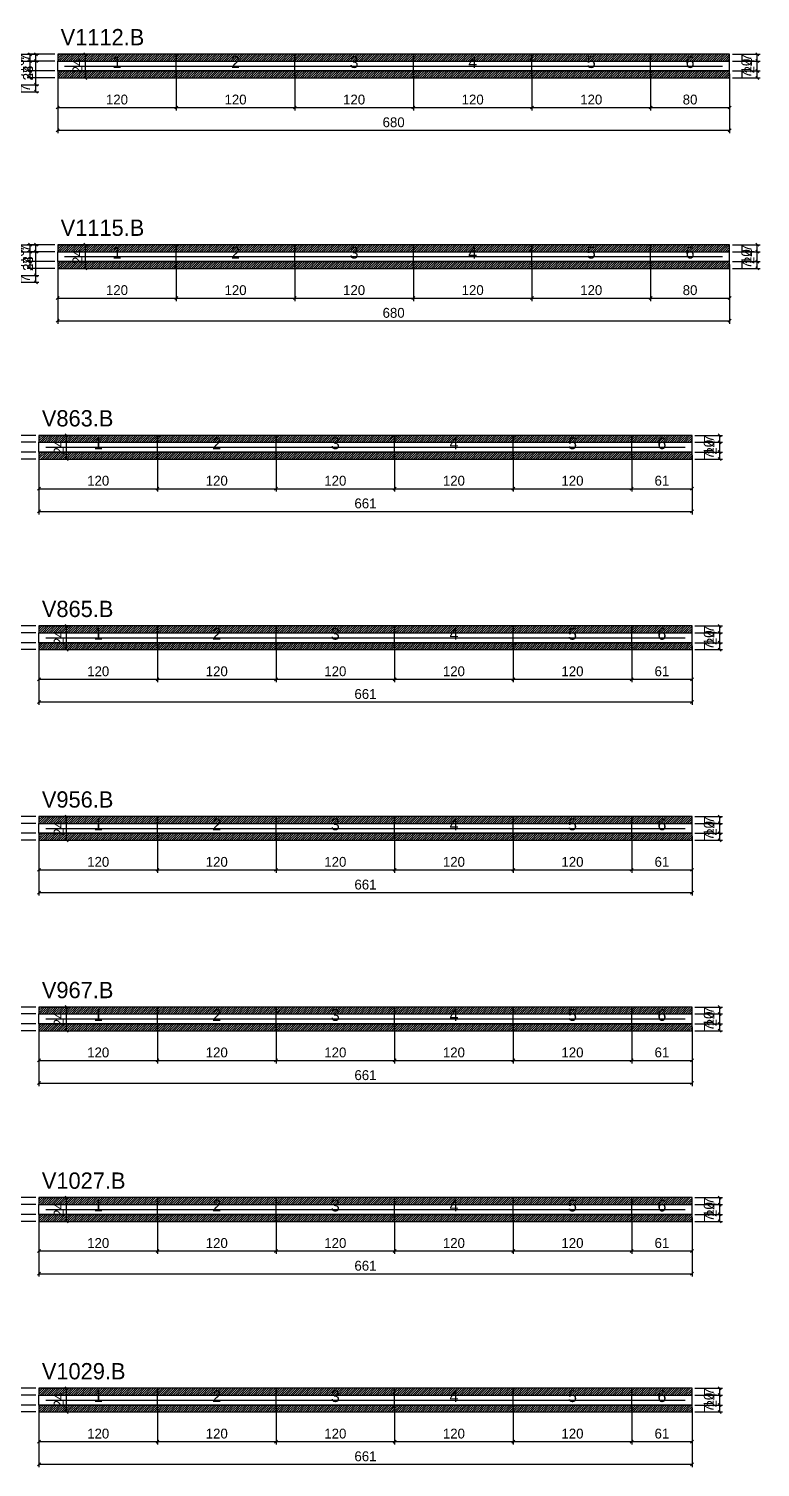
# Model space of a CAD drawing. Extents: x -10500 to 3070, y -11667 to 1250.
# Drawn here: x 909 to 1649, y -5091 to -3634 of the extents above; entities that cross this region are included whole.
import ezdxf
from ezdxf.enums import TextEntityAlignment as Align

# ---------------------------------------------------------------- set-up
doc = ezdxf.new("R2010")
doc.units = 0
for name, color, linetype in [('5', 5, 'Continuous'), ('COTA', 241, 'Continuous'), ('NOMENCLATURA', 7, 'Continuous'), ('Painéis', 200, 'Continuous'), ('SARR_2.2x7', 40, 'Continuous'), ('SCO-___-LAJ', 224, 'Continuous')]:
    doc.layers.add(name, color=color, linetype=linetype)
doc.dimstyles.new('PAINEL', dxfattribs={"dimtxt": 10, "dimasz": 3, "dimexe": 3, "dimexo": 3, "dimgap": 3, "dimtad": 1, "dimblk": 'OBLIQUE', "dimblk1": 'OBLIQUE', "dimcen": 2.5, "dimclrd": 4, "dimclre": 4, "dimclrt": 240, "dimazin": 3, "dimtfac": 1, "dimtmove": 0, "dimatfit": 3})

# ---------------------------------------------------------------- blocks, each defined once
blk = doc.blocks.new('_OBLIQUE')
at = {"color": 0, "linetype": 'BYBLOCK'}
blk.add_line((-0.5, -0.5), (0.5, 0.5), dxfattribs=at)

msp = doc.modelspace()

# ---------------------------------------------------------------- hatches: boundary and pattern name
at = {"layer": 'COTA'}
h = msp.add_hatch(dxfattribs=at)
h.set_pattern_fill('ANSI31', scale=0.5)
h.paths.add_polyline_path([(938, -3667), (1058, -3667), (1058, -3660), (938, -3660)])
h = msp.add_hatch(dxfattribs=at)
h.set_pattern_fill('ANSI31', scale=0.5)
h.paths.add_polyline_path([(1058, -3667), (1178, -3667), (1178, -3660), (1058, -3660)])
h = msp.add_hatch(dxfattribs=at)
h.set_pattern_fill('ANSI31', scale=0.5)
h.paths.add_polyline_path([(1178, -3667), (1298, -3667), (1298, -3660), (1178, -3660)])
h = msp.add_hatch(dxfattribs=at)
h.set_pattern_fill('ANSI31', scale=0.5)
h.paths.add_polyline_path([(1298, -3667), (1418, -3667), (1418, -3660), (1298, -3660)])
h = msp.add_hatch(dxfattribs=at)
h.set_pattern_fill('ANSI31', scale=0.5)
h.paths.add_polyline_path([(1418, -3667), (1538, -3667), (1538, -3660), (1418, -3660)])
h = msp.add_hatch(dxfattribs=at)
h.set_pattern_fill('ANSI31', scale=0.5)
h.paths.add_polyline_path([(1538, -3667), (1618, -3667), (1618, -3660), (1538, -3660)])
h = msp.add_hatch(dxfattribs=at)
h.set_pattern_fill('ANSI31', scale=0.5)
h.paths.add_polyline_path([(938, -3684), (1058, -3684), (1058, -3677), (938, -3677)])
h = msp.add_hatch(dxfattribs=at)
h.set_pattern_fill('ANSI31', scale=0.5)
h.paths.add_polyline_path([(1058, -3684), (1178, -3684), (1178, -3677), (1058, -3677)])
h = msp.add_hatch(dxfattribs=at)
h.set_pattern_fill('ANSI31', scale=0.5)
h.paths.add_polyline_path([(1178, -3684), (1298, -3684), (1298, -3677), (1178, -3677)])
h = msp.add_hatch(dxfattribs=at)
h.set_pattern_fill('ANSI31', scale=0.5)
h.paths.add_polyline_path([(1298, -3684), (1418, -3684), (1418, -3677), (1298, -3677)])
h = msp.add_hatch(dxfattribs=at)
h.set_pattern_fill('ANSI31', scale=0.5)
h.paths.add_polyline_path([(1418, -3684), (1538, -3684), (1538, -3677), (1418, -3677)])
h = msp.add_hatch(dxfattribs=at)
h.set_pattern_fill('ANSI31', scale=0.5)
h.paths.add_polyline_path([(1538, -3684), (1618, -3684), (1618, -3677), (1538, -3677)])
h = msp.add_hatch(dxfattribs=at)
h.set_pattern_fill('ANSI31', scale=0.5)
h.paths.add_polyline_path([(938, -3860), (1058, -3860), (1058, -3853), (938, -3853)])
h = msp.add_hatch(dxfattribs=at)
h.set_pattern_fill('ANSI31', scale=0.5)
h.paths.add_polyline_path([(1058, -3860), (1178, -3860), (1178, -3853), (1058, -3853)])
h = msp.add_hatch(dxfattribs=at)
h.set_pattern_fill('ANSI31', scale=0.5)
h.paths.add_polyline_path([(1178, -3860), (1298, -3860), (1298, -3853), (1178, -3853)])
h = msp.add_hatch(dxfattribs=at)
h.set_pattern_fill('ANSI31', scale=0.5)
h.paths.add_polyline_path([(1298, -3860), (1418, -3860), (1418, -3853), (1298, -3853)])
h = msp.add_hatch(dxfattribs=at)
h.set_pattern_fill('ANSI31', scale=0.5)
h.paths.add_polyline_path([(1418, -3860), (1538, -3860), (1538, -3853), (1418, -3853)])
h = msp.add_hatch(dxfattribs=at)
h.set_pattern_fill('ANSI31', scale=0.5)
h.paths.add_polyline_path([(1538, -3860), (1618, -3860), (1618, -3853), (1538, -3853)])
h = msp.add_hatch(dxfattribs=at)
h.set_pattern_fill('ANSI31', scale=0.5)
h.paths.add_polyline_path([(938, -3877), (1058, -3877), (1058, -3870), (938, -3870)])
h = msp.add_hatch(dxfattribs=at)
h.set_pattern_fill('ANSI31', scale=0.5)
h.paths.add_polyline_path([(1058, -3877), (1178, -3877), (1178, -3870), (1058, -3870)])
h = msp.add_hatch(dxfattribs=at)
h.set_pattern_fill('ANSI31', scale=0.5)
h.paths.add_polyline_path([(1178, -3877), (1298, -3877), (1298, -3870), (1178, -3870)])
h = msp.add_hatch(dxfattribs=at)
h.set_pattern_fill('ANSI31', scale=0.5)
h.paths.add_polyline_path([(1298, -3877), (1418, -3877), (1418, -3870), (1298, -3870)])
h = msp.add_hatch(dxfattribs=at)
h.set_pattern_fill('ANSI31', scale=0.5)
h.paths.add_polyline_path([(1418, -3877), (1538, -3877), (1538, -3870), (1418, -3870)])
h = msp.add_hatch(dxfattribs=at)
h.set_pattern_fill('ANSI31', scale=0.5)
h.paths.add_polyline_path([(1538, -3877), (1618, -3877), (1618, -3870), (1538, -3870)])
h = msp.add_hatch(dxfattribs=at)
h.set_pattern_fill('ANSI31', scale=0.5)
h.paths.add_polyline_path([(919, -4053), (1039, -4053), (1039, -4046), (919, -4046)])
h = msp.add_hatch(dxfattribs=at)
h.set_pattern_fill('ANSI31', scale=0.5)
h.paths.add_polyline_path([(1039, -4053), (1159, -4053), (1159, -4046), (1039, -4046)])
h = msp.add_hatch(dxfattribs=at)
h.set_pattern_fill('ANSI31', scale=0.5)
h.paths.add_polyline_path([(1159, -4053), (1279, -4053), (1279, -4046), (1159, -4046)])
h = msp.add_hatch(dxfattribs=at)
h.set_pattern_fill('ANSI31', scale=0.5)
h.paths.add_polyline_path([(1279, -4053), (1399, -4053), (1399, -4046), (1279, -4046)])
h = msp.add_hatch(dxfattribs=at)
h.set_pattern_fill('ANSI31', scale=0.5)
h.paths.add_polyline_path([(1399, -4053), (1519, -4053), (1519, -4046), (1399, -4046)])
h = msp.add_hatch(dxfattribs=at)
h.set_pattern_fill('ANSI31', scale=0.5)
h.paths.add_polyline_path([(1519, -4053), (1580, -4053), (1580, -4046), (1519, -4046)])
h = msp.add_hatch(dxfattribs=at)
h.set_pattern_fill('ANSI31', scale=0.5)
h.paths.add_polyline_path([(919, -4070), (1039, -4070), (1039, -4063), (919, -4063)])
h = msp.add_hatch(dxfattribs=at)
h.set_pattern_fill('ANSI31', scale=0.5)
h.paths.add_polyline_path([(1039, -4070), (1159, -4070), (1159, -4063), (1039, -4063)])
h = msp.add_hatch(dxfattribs=at)
h.set_pattern_fill('ANSI31', scale=0.5)
h.paths.add_polyline_path([(1159, -4070), (1279, -4070), (1279, -4063), (1159, -4063)])
h = msp.add_hatch(dxfattribs=at)
h.set_pattern_fill('ANSI31', scale=0.5)
h.paths.add_polyline_path([(1279, -4070), (1399, -4070), (1399, -4063), (1279, -4063)])
h = msp.add_hatch(dxfattribs=at)
h.set_pattern_fill('ANSI31', scale=0.5)
h.paths.add_polyline_path([(1399, -4070), (1519, -4070), (1519, -4063), (1399, -4063)])
h = msp.add_hatch(dxfattribs=at)
h.set_pattern_fill('ANSI31', scale=0.5)
h.paths.add_polyline_path([(1519, -4070), (1580, -4070), (1580, -4063), (1519, -4063)])
h = msp.add_hatch(dxfattribs=at)
h.set_pattern_fill('ANSI31', scale=0.5)
h.paths.add_polyline_path([(919, -4246), (1039, -4246), (1039, -4239), (919, -4239)])
h = msp.add_hatch(dxfattribs=at)
h.set_pattern_fill('ANSI31', scale=0.5)
h.paths.add_polyline_path([(1039, -4246), (1159, -4246), (1159, -4239), (1039, -4239)])
h = msp.add_hatch(dxfattribs=at)
h.set_pattern_fill('ANSI31', scale=0.5)
h.paths.add_polyline_path([(1159, -4246), (1279, -4246), (1279, -4239), (1159, -4239)])
h = msp.add_hatch(dxfattribs=at)
h.set_pattern_fill('ANSI31', scale=0.5)
h.paths.add_polyline_path([(1279, -4246), (1399, -4246), (1399, -4239), (1279, -4239)])
h = msp.add_hatch(dxfattribs=at)
h.set_pattern_fill('ANSI31', scale=0.5)
h.paths.add_polyline_path([(1399, -4246), (1519, -4246), (1519, -4239), (1399, -4239)])
h = msp.add_hatch(dxfattribs=at)
h.set_pattern_fill('ANSI31', scale=0.5)
h.paths.add_polyline_path([(1519, -4246), (1580, -4246), (1580, -4239), (1519, -4239)])
h = msp.add_hatch(dxfattribs=at)
h.set_pattern_fill('ANSI31', scale=0.5)
h.paths.add_polyline_path([(919, -4263), (1039, -4263), (1039, -4256), (919, -4256)])
h = msp.add_hatch(dxfattribs=at)
h.set_pattern_fill('ANSI31', scale=0.5)
h.paths.add_polyline_path([(1039, -4263), (1159, -4263), (1159, -4256), (1039, -4256)])
h = msp.add_hatch(dxfattribs=at)
h.set_pattern_fill('ANSI31', scale=0.5)
h.paths.add_polyline_path([(1159, -4263), (1279, -4263), (1279, -4256), (1159, -4256)])
h = msp.add_hatch(dxfattribs=at)
h.set_pattern_fill('ANSI31', scale=0.5)
h.paths.add_polyline_path([(1279, -4263), (1399, -4263), (1399, -4256), (1279, -4256)])
h = msp.add_hatch(dxfattribs=at)
h.set_pattern_fill('ANSI31', scale=0.5)
h.paths.add_polyline_path([(1399, -4263), (1519, -4263), (1519, -4256), (1399, -4256)])
h = msp.add_hatch(dxfattribs=at)
h.set_pattern_fill('ANSI31', scale=0.5)
h.paths.add_polyline_path([(1519, -4263), (1580, -4263), (1580, -4256), (1519, -4256)])
h = msp.add_hatch(dxfattribs=at)
h.set_pattern_fill('ANSI31', scale=0.5)
h.paths.add_polyline_path([(919, -4439), (1039, -4439), (1039, -4432), (919, -4432)])
h = msp.add_hatch(dxfattribs=at)
h.set_pattern_fill('ANSI31', scale=0.5)
h.paths.add_polyline_path([(1039, -4439), (1159, -4439), (1159, -4432), (1039, -4432)])
h = msp.add_hatch(dxfattribs=at)
h.set_pattern_fill('ANSI31', scale=0.5)
h.paths.add_polyline_path([(1159, -4439), (1279, -4439), (1279, -4432), (1159, -4432)])
h = msp.add_hatch(dxfattribs=at)
h.set_pattern_fill('ANSI31', scale=0.5)
h.paths.add_polyline_path([(1279, -4439), (1399, -4439), (1399, -4432), (1279, -4432)])
h = msp.add_hatch(dxfattribs=at)
h.set_pattern_fill('ANSI31', scale=0.5)
h.paths.add_polyline_path([(1399, -4439), (1519, -4439), (1519, -4432), (1399, -4432)])
h = msp.add_hatch(dxfattribs=at)
h.set_pattern_fill('ANSI31', scale=0.5)
h.paths.add_polyline_path([(1519, -4439), (1580, -4439), (1580, -4432), (1519, -4432)])
h = msp.add_hatch(dxfattribs=at)
h.set_pattern_fill('ANSI31', scale=0.5)
h.paths.add_polyline_path([(919, -4456), (1039, -4456), (1039, -4449), (919, -4449)])
h = msp.add_hatch(dxfattribs=at)
h.set_pattern_fill('ANSI31', scale=0.5)
h.paths.add_polyline_path([(1039, -4456), (1159, -4456), (1159, -4449), (1039, -4449)])
h = msp.add_hatch(dxfattribs=at)
h.set_pattern_fill('ANSI31', scale=0.5)
h.paths.add_polyline_path([(1159, -4456), (1279, -4456), (1279, -4449), (1159, -4449)])
h = msp.add_hatch(dxfattribs=at)
h.set_pattern_fill('ANSI31', scale=0.5)
h.paths.add_polyline_path([(1279, -4456), (1399, -4456), (1399, -4449), (1279, -4449)])
h = msp.add_hatch(dxfattribs=at)
h.set_pattern_fill('ANSI31', scale=0.5)
h.paths.add_polyline_path([(1399, -4456), (1519, -4456), (1519, -4449), (1399, -4449)])
h = msp.add_hatch(dxfattribs=at)
h.set_pattern_fill('ANSI31', scale=0.5)
h.paths.add_polyline_path([(1519, -4456), (1580, -4456), (1580, -4449), (1519, -4449)])
h = msp.add_hatch(dxfattribs=at)
h.set_pattern_fill('ANSI31', scale=0.5)
h.paths.add_polyline_path([(919, -4632), (1039, -4632), (1039, -4625), (919, -4625)])
h = msp.add_hatch(dxfattribs=at)
h.set_pattern_fill('ANSI31', scale=0.5)
h.paths.add_polyline_path([(1039, -4632), (1159, -4632), (1159, -4625), (1039, -4625)])
h = msp.add_hatch(dxfattribs=at)
h.set_pattern_fill('ANSI31', scale=0.5)
h.paths.add_polyline_path([(1159, -4632), (1279, -4632), (1279, -4625), (1159, -4625)])
h = msp.add_hatch(dxfattribs=at)
h.set_pattern_fill('ANSI31', scale=0.5)
h.paths.add_polyline_path([(1279, -4632), (1399, -4632), (1399, -4625), (1279, -4625)])
h = msp.add_hatch(dxfattribs=at)
h.set_pattern_fill('ANSI31', scale=0.5)
h.paths.add_polyline_path([(1399, -4632), (1519, -4632), (1519, -4625), (1399, -4625)])
h = msp.add_hatch(dxfattribs=at)
h.set_pattern_fill('ANSI31', scale=0.5)
h.paths.add_polyline_path([(1519, -4632), (1580, -4632), (1580, -4625), (1519, -4625)])
h = msp.add_hatch(dxfattribs=at)
h.set_pattern_fill('ANSI31', scale=0.5)
h.paths.add_polyline_path([(919, -4649), (1039, -4649), (1039, -4642), (919, -4642)])
h = msp.add_hatch(dxfattribs=at)
h.set_pattern_fill('ANSI31', scale=0.5)
h.paths.add_polyline_path([(1039, -4649), (1159, -4649), (1159, -4642), (1039, -4642)])
h = msp.add_hatch(dxfattribs=at)
h.set_pattern_fill('ANSI31', scale=0.5)
h.paths.add_polyline_path([(1159, -4649), (1279, -4649), (1279, -4642), (1159, -4642)])
h = msp.add_hatch(dxfattribs=at)
h.set_pattern_fill('ANSI31', scale=0.5)
h.paths.add_polyline_path([(1279, -4649), (1399, -4649), (1399, -4642), (1279, -4642)])
h = msp.add_hatch(dxfattribs=at)
h.set_pattern_fill('ANSI31', scale=0.5)
h.paths.add_polyline_path([(1399, -4649), (1519, -4649), (1519, -4642), (1399, -4642)])
h = msp.add_hatch(dxfattribs=at)
h.set_pattern_fill('ANSI31', scale=0.5)
h.paths.add_polyline_path([(1519, -4649), (1580, -4649), (1580, -4642), (1519, -4642)])
h = msp.add_hatch(dxfattribs=at)
h.set_pattern_fill('ANSI31', scale=0.5)
h.paths.add_polyline_path([(919, -4825), (1039, -4825), (1039, -4818), (919, -4818)])
h = msp.add_hatch(dxfattribs=at)
h.set_pattern_fill('ANSI31', scale=0.5)
h.paths.add_polyline_path([(1039, -4825), (1159, -4825), (1159, -4818), (1039, -4818)])
h = msp.add_hatch(dxfattribs=at)
h.set_pattern_fill('ANSI31', scale=0.5)
h.paths.add_polyline_path([(1159, -4825), (1279, -4825), (1279, -4818), (1159, -4818)])
h = msp.add_hatch(dxfattribs=at)
h.set_pattern_fill('ANSI31', scale=0.5)
h.paths.add_polyline_path([(1279, -4825), (1399, -4825), (1399, -4818), (1279, -4818)])
h = msp.add_hatch(dxfattribs=at)
h.set_pattern_fill('ANSI31', scale=0.5)
h.paths.add_polyline_path([(1399, -4825), (1519, -4825), (1519, -4818), (1399, -4818)])
h = msp.add_hatch(dxfattribs=at)
h.set_pattern_fill('ANSI31', scale=0.5)
h.paths.add_polyline_path([(1519, -4825), (1580, -4825), (1580, -4818), (1519, -4818)])
h = msp.add_hatch(dxfattribs=at)
h.set_pattern_fill('ANSI31', scale=0.5)
h.paths.add_polyline_path([(919, -4842), (1039, -4842), (1039, -4835), (919, -4835)])
h = msp.add_hatch(dxfattribs=at)
h.set_pattern_fill('ANSI31', scale=0.5)
h.paths.add_polyline_path([(1039, -4842), (1159, -4842), (1159, -4835), (1039, -4835)])
h = msp.add_hatch(dxfattribs=at)
h.set_pattern_fill('ANSI31', scale=0.5)
h.paths.add_polyline_path([(1159, -4842), (1279, -4842), (1279, -4835), (1159, -4835)])
h = msp.add_hatch(dxfattribs=at)
h.set_pattern_fill('ANSI31', scale=0.5)
h.paths.add_polyline_path([(1279, -4842), (1399, -4842), (1399, -4835), (1279, -4835)])
h = msp.add_hatch(dxfattribs=at)
h.set_pattern_fill('ANSI31', scale=0.5)
h.paths.add_polyline_path([(1399, -4842), (1519, -4842), (1519, -4835), (1399, -4835)])
h = msp.add_hatch(dxfattribs=at)
h.set_pattern_fill('ANSI31', scale=0.5)
h.paths.add_polyline_path([(1519, -4842), (1580, -4842), (1580, -4835), (1519, -4835)])
h = msp.add_hatch(dxfattribs=at)
h.set_pattern_fill('ANSI31', scale=0.5)
h.paths.add_polyline_path([(919, -5018), (1039, -5018), (1039, -5011), (919, -5011)])
h = msp.add_hatch(dxfattribs=at)
h.set_pattern_fill('ANSI31', scale=0.5)
h.paths.add_polyline_path([(1039, -5018), (1159, -5018), (1159, -5011), (1039, -5011)])
h = msp.add_hatch(dxfattribs=at)
h.set_pattern_fill('ANSI31', scale=0.5)
h.paths.add_polyline_path([(1159, -5018), (1279, -5018), (1279, -5011), (1159, -5011)])
h = msp.add_hatch(dxfattribs=at)
h.set_pattern_fill('ANSI31', scale=0.5)
h.paths.add_polyline_path([(1279, -5018), (1399, -5018), (1399, -5011), (1279, -5011)])
h = msp.add_hatch(dxfattribs=at)
h.set_pattern_fill('ANSI31', scale=0.5)
h.paths.add_polyline_path([(1399, -5018), (1519, -5018), (1519, -5011), (1399, -5011)])
h = msp.add_hatch(dxfattribs=at)
h.set_pattern_fill('ANSI31', scale=0.5)
h.paths.add_polyline_path([(1519, -5018), (1580, -5018), (1580, -5011), (1519, -5011)])
h = msp.add_hatch(dxfattribs=at)
h.set_pattern_fill('ANSI31', scale=0.5)
h.paths.add_polyline_path([(919, -5035), (1039, -5035), (1039, -5028), (919, -5028)])
h = msp.add_hatch(dxfattribs=at)
h.set_pattern_fill('ANSI31', scale=0.5)
h.paths.add_polyline_path([(1039, -5035), (1159, -5035), (1159, -5028), (1039, -5028)])
h = msp.add_hatch(dxfattribs=at)
h.set_pattern_fill('ANSI31', scale=0.5)
h.paths.add_polyline_path([(1159, -5035), (1279, -5035), (1279, -5028), (1159, -5028)])
h = msp.add_hatch(dxfattribs=at)
h.set_pattern_fill('ANSI31', scale=0.5)
h.paths.add_polyline_path([(1279, -5035), (1399, -5035), (1399, -5028), (1279, -5028)])
h = msp.add_hatch(dxfattribs=at)
h.set_pattern_fill('ANSI31', scale=0.5)
h.paths.add_polyline_path([(1399, -5035), (1519, -5035), (1519, -5028), (1399, -5028)])
h = msp.add_hatch(dxfattribs=at)
h.set_pattern_fill('ANSI31', scale=0.5)
h.paths.add_polyline_path([(1519, -5035), (1580, -5035), (1580, -5028), (1519, -5028)])

# ---------------------------------------------------------------- linework, layer by layer
at = {"layer": 'Painéis'}
for p, q in [((938, -3667), (1058, -3667)), ((938, -3677), (938, -3667)), ((1058, -3677), (1058, -3667)), ((1058, -3677), (1058, -3667)), ((1058, -3667), (1178, -3667)), ((1058, -3677), (1058, -3667)), ((1178, -3677), (1178, -3667)), ((1178, -3677), (1178, -3667)), ((1178, -3667), (1298, -3667)), ((1178, -3677), (1178, -3667)), ((1298, -3677), (1298, -3667)), ((1298, -3677), (1298, -3667)), ((1298, -3667), (1418, -3667)), ((1298, -3677), (1298, -3667)), ((1418, -3677), (1418, -3667)), ((1418, -3677), (1418, -3667)), ((1418, -3667), (1538, -3667)), ((1418, -3677), (1418, -3667)), ((1538, -3677), (1538, -3667)), ((1538, -3677), (1538, -3667)), ((1538, -3667), (1618, -3667)), ((1538, -3677), (1538, -3667)), ((1618, -3677), (1618, -3667)), ((938, -3677), (1058, -3677)), ((1058, -3677), (1178, -3677)), ((1178, -3677), (1298, -3677)), ((1298, -3677), (1418, -3677)), ((1418, -3677), (1538, -3677)), ((1538, -3677), (1618, -3677)), ((938, -3860), (1058, -3860)), ((938, -3870), (938, -3860)), ((1058, -3870), (1058, -3860)), ((1058, -3870), (1058, -3860)), ((1058, -3860), (1178, -3860)), ((1058, -3870), (1058, -3860)), ((1178, -3870), (1178, -3860)), ((1178, -3870), (1178, -3860)), ((1178, -3860), (1298, -3860)), ((1178, -3870), (1178, -3860)), ((1298, -3870), (1298, -3860)), ((1298, -3870), (1298, -3860)), ((1298, -3860), (1418, -3860)), ((1298, -3870), (1298, -3860)), ((1418, -3870), (1418, -3860)), ((1418, -3870), (1418, -3860)), ((1418, -3860), (1538, -3860)), ((1418, -3870), (1418, -3860)), ((1538, -3870), (1538, -3860)), ((1538, -3870), (1538, -3860)), ((1538, -3860), (1618, -3860)), ((1538, -3870), (1538, -3860)), ((1618, -3870), (1618, -3860)), ((938, -3870), (1058, -3870)), ((1058, -3870), (1178, -3870)), ((1178, -3870), (1298, -3870)), ((1298, -3870), (1418, -3870)), ((1418, -3870), (1538, -3870)), ((1538, -3870), (1618, -3870)), ((919, -4053), (1039, -4053)), ((919, -4063), (919, -4053)), ((919, -4063), (1039, -4063)), ((1039, -4063), (1039, -4053)), ((1039, -4063), (1039, -4053)), ((1039, -4053), (1159, -4053)), ((1039, -4063), (1039, -4053)), ((1039, -4063), (1159, -4063)), ((1159, -4063), (1159, -4053)), ((1159, -4063), (1159, -4053)), ((1159, -4053), (1279, -4053)), ((1159, -4063), (1159, -4053)), ((1159, -4063), (1279, -4063)), ((1279, -4063), (1279, -4053)), ((1279, -4063), (1279, -4053)), ((1279, -4053), (1399, -4053)), ((1279, -4063), (1279, -4053)), ((1279, -4063), (1399, -4063)), ((1399, -4063), (1399, -4053)), ((1399, -4063), (1399, -4053)), ((1399, -4053), (1519, -4053)), ((1399, -4063), (1399, -4053)), ((1399, -4063), (1519, -4063)), ((1519, -4063), (1519, -4053)), ((1519, -4063), (1519, -4053)), ((1519, -4053), (1580, -4053)), ((1519, -4063), (1519, -4053)), ((1519, -4063), (1580, -4063)), ((1580, -4063), (1580, -4053)), ((919, -4246), (1039, -4246)), ((919, -4256), (919, -4246)), ((1039, -4256), (1039, -4246)), ((1039, -4256), (1039, -4246)), ((1039, -4246), (1159, -4246)), ((1039, -4256), (1039, -4246)), ((1159, -4256), (1159, -4246)), ((1159, -4256), (1159, -4246)), ((1159, -4246), (1279, -4246)), ((1159, -4256), (1159, -4246)), ((1279, -4256), (1279, -4246)), ((1279, -4256), (1279, -4246)), ((1279, -4246), (1399, -4246)), ((1279, -4256), (1279, -4246)), ((1399, -4256), (1399, -4246)), ((1399, -4256), (1399, -4246)), ((1399, -4246), (1519, -4246)), ((1399, -4256), (1399, -4246)), ((1519, -4256), (1519, -4246)), ((1519, -4256), (1519, -4246)), ((1519, -4246), (1580, -4246)), ((1519, -4256), (1519, -4246)), ((1580, -4256), (1580, -4246)), ((919, -4256), (1039, -4256)), ((1039, -4256), (1159, -4256)), ((1159, -4256), (1279, -4256)), ((1279, -4256), (1399, -4256)), ((1399, -4256), (1519, -4256)), ((1519, -4256), (1580, -4256)), ((919, -4439), (1039, -4439)), ((919, -4449), (919, -4439)), ((1039, -4449), (1039, -4439)), ((1039, -4449), (1039, -4439)), ((1039, -4439), (1159, -4439)), ((1039, -4449), (1039, -4439)), ((1159, -4449), (1159, -4439)), ((1159, -4449), (1159, -4439)), ((1159, -4439), (1279, -4439)), ((1159, -4449), (1159, -4439)), ((1279, -4449), (1279, -4439)), ((1279, -4449), (1279, -4439)), ((1279, -4439), (1399, -4439)), ((1279, -4449), (1279, -4439)), ((1399, -4449), (1399, -4439)), ((1399, -4449), (1399, -4439)), ((1399, -4439), (1519, -4439)), ((1399, -4449), (1399, -4439)), ((1519, -4449), (1519, -4439)), ((1519, -4449), (1519, -4439)), ((1519, -4439), (1580, -4439)), ((1519, -4449), (1519, -4439)), ((1580, -4449), (1580, -4439)), ((919, -4449), (1039, -4449)), ((1039, -4449), (1159, -4449)), ((1159, -4449), (1279, -4449)), ((1279, -4449), (1399, -4449)), ((1399, -4449), (1519, -4449)), ((1519, -4449), (1580, -4449)), ((919, -4632), (1039, -4632)), ((919, -4642), (919, -4632)), ((1039, -4642), (1039, -4632)), ((1039, -4642), (1039, -4632)), ((1039, -4632), (1159, -4632)), ((1039, -4642), (1039, -4632)), ((1159, -4642), (1159, -4632)), ((1159, -4642), (1159, -4632)), ((1159, -4632), (1279, -4632)), ((1159, -4642), (1159, -4632)), ((1279, -4642), (1279, -4632)), ((1279, -4642), (1279, -4632)), ((1279, -4632), (1399, -4632)), ((1279, -4642), (1279, -4632)), ((1399, -4642), (1399, -4632)), ((1399, -4642), (1399, -4632)), ((1399, -4632), (1519, -4632)), ((1399, -4642), (1399, -4632)), ((1519, -4642), (1519, -4632)), ((1519, -4642), (1519, -4632)), ((1519, -4632), (1580, -4632)), ((1519, -4642), (1519, -4632)), ((1580, -4642), (1580, -4632)), ((919, -4642), (1039, -4642)), ((1039, -4642), (1159, -4642)), ((1159, -4642), (1279, -4642)), ((1279, -4642), (1399, -4642)), ((1399, -4642), (1519, -4642)), ((1519, -4642), (1580, -4642)), ((919, -4825), (1039, -4825)), ((919, -4835), (919, -4825)), ((919, -4835), (1039, -4835)), ((1039, -4835), (1039, -4825)), ((1039, -4835), (1039, -4825)), ((1039, -4825), (1159, -4825)), ((1039, -4835), (1039, -4825)), ((1039, -4835), (1159, -4835)), ((1159, -4835), (1159, -4825)), ((1159, -4835), (1159, -4825)), ((1159, -4825), (1279, -4825)), ((1159, -4835), (1159, -4825)), ((1159, -4835), (1279, -4835)), ((1279, -4835), (1279, -4825)), ((1279, -4835), (1279, -4825)), ((1279, -4825), (1399, -4825)), ((1279, -4835), (1279, -4825)), ((1279, -4835), (1399, -4835)), ((1399, -4835), (1399, -4825)), ((1399, -4835), (1399, -4825)), ((1399, -4825), (1519, -4825)), ((1399, -4835), (1399, -4825)), ((1399, -4835), (1519, -4835)), ((1519, -4835), (1519, -4825)), ((1519, -4835), (1519, -4825)), ((1519, -4825), (1580, -4825)), ((1519, -4835), (1519, -4825)), ((1519, -4835), (1580, -4835)), ((1580, -4835), (1580, -4825)), ((919, -5018), (1039, -5018)), ((919, -5028), (919, -5018)), ((1039, -5028), (1039, -5018)), ((1039, -5028), (1039, -5018)), ((1039, -5018), (1159, -5018)), ((1039, -5028), (1039, -5018)), ((1159, -5028), (1159, -5018)), ((1159, -5028), (1159, -5018)), ((1159, -5018), (1279, -5018)), ((1159, -5028), (1159, -5018)), ((1279, -5028), (1279, -5018)), ((1279, -5028), (1279, -5018)), ((1279, -5018), (1399, -5018)), ((1279, -5028), (1279, -5018)), ((1399, -5028), (1399, -5018)), ((1399, -5028), (1399, -5018)), ((1399, -5018), (1519, -5018)), ((1399, -5028), (1399, -5018)), ((1519, -5028), (1519, -5018)), ((1519, -5028), (1519, -5018)), ((1519, -5018), (1580, -5018)), ((1519, -5028), (1519, -5018)), ((1580, -5028), (1580, -5018)), ((919, -5028), (1039, -5028)), ((1039, -5028), (1159, -5028)), ((1159, -5028), (1279, -5028)), ((1279, -5028), (1399, -5028)), ((1399, -5028), (1519, -5028)), ((1519, -5028), (1580, -5028))]:
    msp.add_line(p, q, dxfattribs=at)
at = {"layer": 'SARR_2.2x7'}
for points in [[(945, -3672), (1058, -3672)], [(945, -3672), (1058, -3672)], [(1058, -3672), (1178, -3672)], [(1058, -3672), (1178, -3672)], [(1178, -3672), (1298, -3672)], [(1178, -3672), (1298, -3672)], [(1298, -3672), (1418, -3672)], [(1298, -3672), (1418, -3672)], [(1418, -3672), (1538, -3672)], [(1418, -3672), (1538, -3672)], [(1538, -3672), (1611, -3672)], [(1538, -3672), (1611, -3672)], [(945, -3865), (1058, -3865)], [(945, -3865), (1058, -3865)], [(1058, -3865), (1178, -3865)], [(1058, -3865), (1178, -3865)], [(1178, -3865), (1298, -3865)], [(1178, -3865), (1298, -3865)], [(1298, -3865), (1418, -3865)], [(1298, -3865), (1418, -3865)], [(1418, -3865), (1538, -3865)], [(1418, -3865), (1538, -3865)], [(1538, -3865), (1611, -3865)], [(1538, -3865), (1611, -3865)], [(926, -4058), (1039, -4058)], [(926, -4058), (1039, -4058)], [(1039, -4058), (1159, -4058)], [(1039, -4058), (1159, -4058)], [(1159, -4058), (1279, -4058)], [(1159, -4058), (1279, -4058)], [(1279, -4058), (1399, -4058)], [(1279, -4058), (1399, -4058)], [(1399, -4058), (1519, -4058)], [(1399, -4058), (1519, -4058)], [(1519, -4058), (1573, -4058)], [(1519, -4058), (1573, -4058)], [(926, -4251), (1039, -4251)], [(926, -4251), (1039, -4251)], [(1039, -4251), (1159, -4251)], [(1039, -4251), (1159, -4251)], [(1159, -4251), (1279, -4251)], [(1159, -4251), (1279, -4251)], [(1279, -4251), (1399, -4251)], [(1279, -4251), (1399, -4251)], [(1399, -4251), (1519, -4251)], [(1399, -4251), (1519, -4251)], [(1519, -4251), (1573, -4251)], [(1519, -4251), (1573, -4251)], [(926, -4444), (1039, -4444)], [(926, -4444), (1039, -4444)], [(1039, -4444), (1159, -4444)], [(1039, -4444), (1159, -4444)], [(1159, -4444), (1279, -4444)], [(1159, -4444), (1279, -4444)], [(1279, -4444), (1399, -4444)], [(1279, -4444), (1399, -4444)], [(1399, -4444), (1519, -4444)], [(1399, -4444), (1519, -4444)], [(1519, -4444), (1573, -4444)], [(1519, -4444), (1573, -4444)], [(926, -4637), (1039, -4637)], [(926, -4637), (1039, -4637)], [(1039, -4637), (1159, -4637)], [(1039, -4637), (1159, -4637)], [(1159, -4637), (1279, -4637)], [(1159, -4637), (1279, -4637)], [(1279, -4637), (1399, -4637)], [(1279, -4637), (1399, -4637)], [(1399, -4637), (1519, -4637)], [(1399, -4637), (1519, -4637)], [(1519, -4637), (1573, -4637)], [(1519, -4637), (1573, -4637)], [(926, -4830), (1039, -4830)], [(926, -4830), (1039, -4830)], [(1039, -4830), (1159, -4830)], [(1039, -4830), (1159, -4830)], [(1159, -4830), (1279, -4830)], [(1159, -4830), (1279, -4830)], [(1279, -4830), (1399, -4830)], [(1279, -4830), (1399, -4830)], [(1399, -4830), (1519, -4830)], [(1399, -4830), (1519, -4830)], [(1519, -4830), (1573, -4830)], [(1519, -4830), (1573, -4830)], [(926, -5023), (1039, -5023)], [(926, -5023), (1039, -5023)], [(1039, -5023), (1159, -5023)], [(1039, -5023), (1159, -5023)], [(1159, -5023), (1279, -5023)], [(1159, -5023), (1279, -5023)], [(1279, -5023), (1399, -5023)], [(1279, -5023), (1399, -5023)], [(1399, -5023), (1519, -5023)], [(1399, -5023), (1519, -5023)], [(1519, -5023), (1573, -5023)], [(1519, -5023), (1573, -5023)]]:
    msp.add_lwpolyline(points, dxfattribs=at)
at = {"layer": 'SCO-___-LAJ'}
for points in [[(938, -3667), (1058, -3667), (1058, -3660), (938, -3660)], [(1058, -3667), (1178, -3667), (1178, -3660), (1058, -3660)], [(1178, -3667), (1298, -3667), (1298, -3660), (1178, -3660)], [(1298, -3667), (1418, -3667), (1418, -3660), (1298, -3660)], [(1418, -3667), (1538, -3667), (1538, -3660), (1418, -3660)], [(1538, -3667), (1618, -3667), (1618, -3660), (1538, -3660)], [(938, -3684), (1058, -3684), (1058, -3677), (938, -3677)], [(1058, -3684), (1178, -3684), (1178, -3677), (1058, -3677)], [(1178, -3684), (1298, -3684), (1298, -3677), (1178, -3677)], [(1298, -3684), (1418, -3684), (1418, -3677), (1298, -3677)], [(1418, -3684), (1538, -3684), (1538, -3677), (1418, -3677)], [(1538, -3684), (1618, -3684), (1618, -3677), (1538, -3677)], [(938, -3860), (1058, -3860), (1058, -3853), (938, -3853)], [(1058, -3860), (1178, -3860), (1178, -3853), (1058, -3853)], [(1178, -3860), (1298, -3860), (1298, -3853), (1178, -3853)], [(1298, -3860), (1418, -3860), (1418, -3853), (1298, -3853)], [(1418, -3860), (1538, -3860), (1538, -3853), (1418, -3853)], [(1538, -3860), (1618, -3860), (1618, -3853), (1538, -3853)], [(938, -3877), (1058, -3877), (1058, -3870), (938, -3870)], [(1058, -3877), (1178, -3877), (1178, -3870), (1058, -3870)], [(1178, -3877), (1298, -3877), (1298, -3870), (1178, -3870)], [(1298, -3877), (1418, -3877), (1418, -3870), (1298, -3870)], [(1418, -3877), (1538, -3877), (1538, -3870), (1418, -3870)], [(1538, -3877), (1618, -3877), (1618, -3870), (1538, -3870)], [(919, -4053), (1039, -4053), (1039, -4046), (919, -4046)], [(1039, -4053), (1159, -4053), (1159, -4046), (1039, -4046)], [(1159, -4053), (1279, -4053), (1279, -4046), (1159, -4046)], [(1279, -4053), (1399, -4053), (1399, -4046), (1279, -4046)], [(1399, -4053), (1519, -4053), (1519, -4046), (1399, -4046)], [(1519, -4053), (1580, -4053), (1580, -4046), (1519, -4046)], [(919, -4070), (1039, -4070), (1039, -4063), (919, -4063)], [(1039, -4070), (1159, -4070), (1159, -4063), (1039, -4063)], [(1159, -4070), (1279, -4070), (1279, -4063), (1159, -4063)], [(1279, -4070), (1399, -4070), (1399, -4063), (1279, -4063)], [(1399, -4070), (1519, -4070), (1519, -4063), (1399, -4063)], [(1519, -4070), (1580, -4070), (1580, -4063), (1519, -4063)], [(919, -4246), (1039, -4246), (1039, -4239), (919, -4239)], [(1039, -4246), (1159, -4246), (1159, -4239), (1039, -4239)], [(1159, -4246), (1279, -4246), (1279, -4239), (1159, -4239)], [(1279, -4246), (1399, -4246), (1399, -4239), (1279, -4239)], [(1399, -4246), (1519, -4246), (1519, -4239), (1399, -4239)], [(1519, -4246), (1580, -4246), (1580, -4239), (1519, -4239)], [(919, -4263), (1039, -4263), (1039, -4256), (919, -4256)], [(1039, -4263), (1159, -4263), (1159, -4256), (1039, -4256)], [(1159, -4263), (1279, -4263), (1279, -4256), (1159, -4256)], [(1279, -4263), (1399, -4263), (1399, -4256), (1279, -4256)], [(1399, -4263), (1519, -4263), (1519, -4256), (1399, -4256)], [(1519, -4263), (1580, -4263), (1580, -4256), (1519, -4256)], [(919, -4439), (1039, -4439), (1039, -4432), (919, -4432)], [(1039, -4439), (1159, -4439), (1159, -4432), (1039, -4432)], [(1159, -4439), (1279, -4439), (1279, -4432), (1159, -4432)], [(1279, -4439), (1399, -4439), (1399, -4432), (1279, -4432)], [(1399, -4439), (1519, -4439), (1519, -4432), (1399, -4432)], [(1519, -4439), (1580, -4439), (1580, -4432), (1519, -4432)], [(919, -4456), (1039, -4456), (1039, -4449), (919, -4449)], [(1039, -4456), (1159, -4456), (1159, -4449), (1039, -4449)], [(1159, -4456), (1279, -4456), (1279, -4449), (1159, -4449)], [(1279, -4456), (1399, -4456), (1399, -4449), (1279, -4449)], [(1399, -4456), (1519, -4456), (1519, -4449), (1399, -4449)], [(1519, -4456), (1580, -4456), (1580, -4449), (1519, -4449)], [(919, -4632), (1039, -4632), (1039, -4625), (919, -4625)], [(1039, -4632), (1159, -4632), (1159, -4625), (1039, -4625)], [(1159, -4632), (1279, -4632), (1279, -4625), (1159, -4625)], [(1279, -4632), (1399, -4632), (1399, -4625), (1279, -4625)], [(1399, -4632), (1519, -4632), (1519, -4625), (1399, -4625)], [(1519, -4632), (1580, -4632), (1580, -4625), (1519, -4625)], [(919, -4649), (1039, -4649), (1039, -4642), (919, -4642)], [(1039, -4649), (1159, -4649), (1159, -4642), (1039, -4642)], [(1159, -4649), (1279, -4649), (1279, -4642), (1159, -4642)], [(1279, -4649), (1399, -4649), (1399, -4642), (1279, -4642)], [(1399, -4649), (1519, -4649), (1519, -4642), (1399, -4642)], [(1519, -4649), (1580, -4649), (1580, -4642), (1519, -4642)], [(919, -4825), (1039, -4825), (1039, -4818), (919, -4818)], [(1039, -4825), (1159, -4825), (1159, -4818), (1039, -4818)], [(1159, -4825), (1279, -4825), (1279, -4818), (1159, -4818)], [(1279, -4825), (1399, -4825), (1399, -4818), (1279, -4818)], [(1399, -4825), (1519, -4825), (1519, -4818), (1399, -4818)], [(1519, -4825), (1580, -4825), (1580, -4818), (1519, -4818)], [(919, -4842), (1039, -4842), (1039, -4835), (919, -4835)], [(1039, -4842), (1159, -4842), (1159, -4835), (1039, -4835)], [(1159, -4842), (1279, -4842), (1279, -4835), (1159, -4835)], [(1279, -4842), (1399, -4842), (1399, -4835), (1279, -4835)], [(1399, -4842), (1519, -4842), (1519, -4835), (1399, -4835)], [(1519, -4842), (1580, -4842), (1580, -4835), (1519, -4835)], [(919, -5018), (1039, -5018), (1039, -5011), (919, -5011)], [(1039, -5018), (1159, -5018), (1159, -5011), (1039, -5011)], [(1159, -5018), (1279, -5018), (1279, -5011), (1159, -5011)], [(1279, -5018), (1399, -5018), (1399, -5011), (1279, -5011)], [(1399, -5018), (1519, -5018), (1519, -5011), (1399, -5011)], [(1519, -5018), (1580, -5018), (1580, -5011), (1519, -5011)], [(919, -5035), (1039, -5035), (1039, -5028), (919, -5028)], [(1039, -5035), (1159, -5035), (1159, -5028), (1039, -5028)], [(1159, -5035), (1279, -5035), (1279, -5028), (1159, -5028)], [(1279, -5035), (1399, -5035), (1399, -5028), (1279, -5028)], [(1399, -5035), (1519, -5035), (1519, -5028), (1399, -5028)], [(1519, -5035), (1580, -5035), (1580, -5028), (1519, -5028)]]:
    msp.add_lwpolyline(points, close=True, dxfattribs=at)

# ---------------------------------------------------------------- texts
at = {"layer": '5'}
for s, p in [('1', (998, -3668)), ('2', (1118, -3668)), ('3', (1238, -3668)), ('4', (1358, -3668)), ('5', (1478, -3668)), ('6', (1578, -3668)), ('1', (998, -3861)), ('2', (1118, -3861)), ('3', (1238, -3861)), ('4', (1358, -3861)), ('5', (1478, -3861)), ('6', (1578, -3861)), ('1', (979, -4054)), ('2', (1099, -4054)), ('3', (1219, -4054)), ('4', (1339, -4054)), ('5', (1459, -4054)), ('6', (1549.5, -4054)), ('1', (979, -4247)), ('2', (1099, -4247)), ('3', (1219, -4247)), ('4', (1339, -4247)), ('5', (1459, -4247)), ('6', (1549.5, -4247)), ('1', (979, -4440)), ('2', (1099, -4440)), ('3', (1219, -4440)), ('4', (1339, -4440)), ('5', (1459, -4440)), ('6', (1549.5, -4440)), ('1', (979, -4633)), ('2', (1099, -4633)), ('3', (1219, -4633)), ('4', (1339, -4633)), ('5', (1459, -4633)), ('6', (1549.5, -4633)), ('1', (979, -4826)), ('2', (1099, -4826)), ('3', (1219, -4826)), ('4', (1339, -4826)), ('5', (1459, -4826)), ('6', (1549.5, -4826)), ('1', (979, -5019)), ('2', (1099, -5019)), ('3', (1219, -5019)), ('4', (1339, -5019)), ('5', (1459, -5019)), ('6', (1549.5, -5019))]:
    msp.add_text(s, height=12, dxfattribs=at).set_placement(p, align=Align.MIDDLE_CENTER)
at = {"layer": 'NOMENCLATURA'}
for s, p in [('V1112.B', (941, -3651)), ('V1115.B', (941, -3844)), ('V863.B', (922, -4037)), ('V865.B', (922, -4230)), ('V956.B', (922, -4423)), ('V967.B', (922, -4616)), ('V1027.B', (922, -4809)), ('V1029.B', (922, -5002))]:
    msp.add_text(s, height=16.5, dxfattribs=at).set_placement(p)

# ---------------------------------------------------------------- dimensions: what is measured, and where the dimension line sits
at = {"layer": 'COTA'}
for base, p1, p2 in [((916, -3698), (888, -3698), (888, -3660)), ((916, -3667), (888, -3667), (888, -3660)), ((916, -3691), (888, -3691), (888, -3667)), ((910, -3667), (938, -3667), (938, -3660)), ((910, -3677), (938, -3677), (938, -3667)), ((966, -3684), (938, -3684), (938, -3660)), ((1646, -3684), (1618, -3684), (1618, -3660)), ((1646, -3667), (1618, -3667), (1618, -3660)), ((1646, -3677), (1618, -3677), (1618, -3667)), ((910, -3684), (938, -3684), (938, -3677)), ((1646, -3684), (1618, -3684), (1618, -3677)), ((916, -3698), (888, -3698), (888, -3691)), ((916, -3891), (888, -3891), (888, -3853)), ((916, -3860), (888, -3860), (888, -3853)), ((916, -3884), (888, -3884), (888, -3860)), ((910, -3860), (938, -3860), (938, -3853)), ((910, -3870), (938, -3870), (938, -3860)), ((966, -3877), (938, -3877), (938, -3853)), ((1646, -3877), (1618, -3877), (1618, -3853)), ((1646, -3860), (1618, -3860), (1618, -3853)), ((1646, -3870), (1618, -3870), (1618, -3860)), ((910, -3877), (938, -3877), (938, -3870)), ((1646, -3877), (1618, -3877), (1618, -3870)), ((916, -3891), (888, -3891), (888, -3884)), ((891, -4053), (919, -4053), (919, -4046)), ((947, -4070), (919, -4070), (919, -4046)), ((1608, -4070), (1580, -4070), (1580, -4046)), ((1608, -4053), (1580, -4053), (1580, -4046)), ((891, -4063), (919, -4063), (919, -4053)), ((891, -4070), (919, -4070), (919, -4063)), ((1608, -4063), (1580, -4063), (1580, -4053)), ((1608, -4070), (1580, -4070), (1580, -4063)), ((891, -4246), (919, -4246), (919, -4239)), ((947, -4263), (919, -4263), (919, -4239)), ((1608, -4263), (1580, -4263), (1580, -4239)), ((1608, -4246), (1580, -4246), (1580, -4239)), ((891, -4256), (919, -4256), (919, -4246)), ((1608, -4256), (1580, -4256), (1580, -4246)), ((891, -4263), (919, -4263), (919, -4256)), ((1608, -4263), (1580, -4263), (1580, -4256)), ((891, -4439), (919, -4439), (919, -4432)), ((891, -4449), (919, -4449), (919, -4439)), ((947, -4456), (919, -4456), (919, -4432)), ((1608, -4456), (1580, -4456), (1580, -4432)), ((1608, -4439), (1580, -4439), (1580, -4432)), ((1608, -4449), (1580, -4449), (1580, -4439)), ((891, -4456), (919, -4456), (919, -4449)), ((1608, -4456), (1580, -4456), (1580, -4449)), ((891, -4632), (919, -4632), (919, -4625)), ((891, -4642), (919, -4642), (919, -4632)), ((947, -4649), (919, -4649), (919, -4625)), ((1608, -4649), (1580, -4649), (1580, -4625)), ((1608, -4632), (1580, -4632), (1580, -4625)), ((1608, -4642), (1580, -4642), (1580, -4632)), ((891, -4649), (919, -4649), (919, -4642)), ((1608, -4649), (1580, -4649), (1580, -4642)), ((891, -4825), (919, -4825), (919, -4818)), ((947, -4842), (919, -4842), (919, -4818)), ((1608, -4842), (1580, -4842), (1580, -4818)), ((1608, -4825), (1580, -4825), (1580, -4818)), ((891, -4835), (919, -4835), (919, -4825)), ((891, -4842), (919, -4842), (919, -4835)), ((1608, -4835), (1580, -4835), (1580, -4825)), ((1608, -4842), (1580, -4842), (1580, -4835)), ((891, -5018), (919, -5018), (919, -5011)), ((947, -5035), (919, -5035), (919, -5011)), ((1608, -5035), (1580, -5035), (1580, -5011)), ((1608, -5018), (1580, -5018), (1580, -5011)), ((891, -5028), (919, -5028), (919, -5018)), ((1608, -5028), (1580, -5028), (1580, -5018)), ((891, -5035), (919, -5035), (919, -5028)), ((1608, -5035), (1580, -5035), (1580, -5028))]:
    msp.add_linear_dim(base=base, p1=p1, p2=p2, angle=90, dimstyle='PAINEL', dxfattribs=at).render()
for base, p1, p2 in [((938, -3714), (938, -3677), (1058, -3677)), ((938, -3737), (938, -3677), (1618, -3677)), ((1058, -3714), (1058, -3677), (1178, -3677)), ((1178, -3714), (1178, -3677), (1298, -3677)), ((1298, -3714), (1298, -3677), (1418, -3677)), ((1418, -3714), (1418, -3677), (1538, -3677)), ((1538, -3714), (1538, -3677), (1618, -3677)), ((938, -3907), (938, -3870), (1058, -3870)), ((938, -3930), (938, -3870), (1618, -3870)), ((1058, -3907), (1058, -3870), (1178, -3870)), ((1178, -3907), (1178, -3870), (1298, -3870)), ((1298, -3907), (1298, -3870), (1418, -3870)), ((1418, -3907), (1418, -3870), (1538, -3870)), ((1538, -3907), (1538, -3870), (1618, -3870)), ((919, -4100), (919, -4063), (1039, -4063)), ((919, -4123), (919, -4063), (1580, -4063)), ((1039, -4100), (1039, -4063), (1159, -4063)), ((1159, -4100), (1159, -4063), (1279, -4063)), ((1279, -4100), (1279, -4063), (1399, -4063)), ((1399, -4100), (1399, -4063), (1519, -4063)), ((1519, -4100), (1519, -4063), (1580, -4063)), ((919, -4293), (919, -4256), (1039, -4256)), ((919, -4316), (919, -4256), (1580, -4256)), ((1039, -4293), (1039, -4256), (1159, -4256)), ((1159, -4293), (1159, -4256), (1279, -4256)), ((1279, -4293), (1279, -4256), (1399, -4256)), ((1399, -4293), (1399, -4256), (1519, -4256)), ((1519, -4293), (1519, -4256), (1580, -4256)), ((919, -4486), (919, -4449), (1039, -4449)), ((919, -4509), (919, -4449), (1580, -4449)), ((1039, -4486), (1039, -4449), (1159, -4449)), ((1159, -4486), (1159, -4449), (1279, -4449)), ((1279, -4486), (1279, -4449), (1399, -4449)), ((1399, -4486), (1399, -4449), (1519, -4449)), ((1519, -4486), (1519, -4449), (1580, -4449)), ((919, -4679), (919, -4642), (1039, -4642)), ((919, -4702), (919, -4642), (1580, -4642)), ((1039, -4679), (1039, -4642), (1159, -4642)), ((1159, -4679), (1159, -4642), (1279, -4642)), ((1279, -4679), (1279, -4642), (1399, -4642)), ((1399, -4679), (1399, -4642), (1519, -4642)), ((1519, -4679), (1519, -4642), (1580, -4642)), ((919, -4872), (919, -4835), (1039, -4835)), ((919, -4895), (919, -4835), (1580, -4835)), ((1039, -4872), (1039, -4835), (1159, -4835)), ((1159, -4872), (1159, -4835), (1279, -4835)), ((1279, -4872), (1279, -4835), (1399, -4835)), ((1399, -4872), (1399, -4835), (1519, -4835)), ((1519, -4872), (1519, -4835), (1580, -4835)), ((919, -5065), (919, -5028), (1039, -5028)), ((919, -5088), (919, -5028), (1580, -5028)), ((1039, -5065), (1039, -5028), (1159, -5028)), ((1159, -5065), (1159, -5028), (1279, -5028)), ((1279, -5065), (1279, -5028), (1399, -5028)), ((1399, -5065), (1399, -5028), (1519, -5028)), ((1519, -5065), (1519, -5028), (1580, -5028))]:
    msp.add_linear_dim(base=base, p1=p1, p2=p2, dimstyle='PAINEL', dxfattribs=at).render()

doc.saveas('drawing.dxf')
